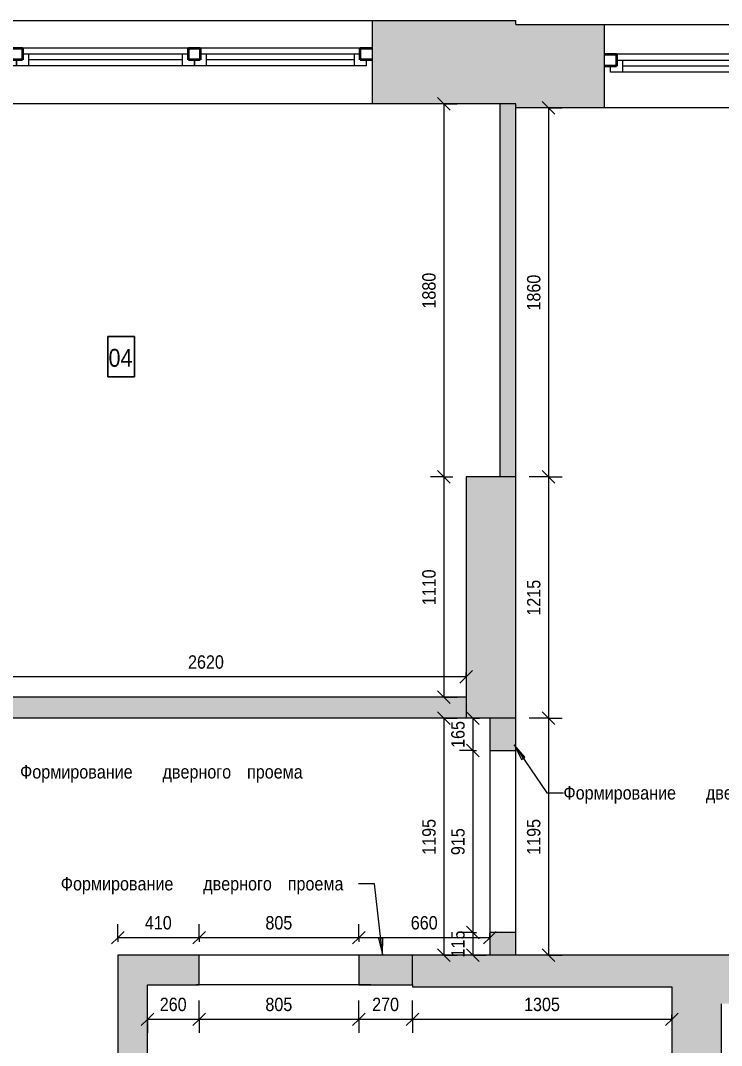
# Model space of a CAD drawing. Header units: millimetres. Extents: x 14838 to 30347, y -17371 to -9527.
# Drawn here: x 23996 to 27529, y -14692 to -9527 of the extents above; entities that cross this region are included whole.
import ezdxf

# ---------------------------------------------------------------- set-up
doc = ezdxf.new("R2010")
doc.units = ezdxf.units.MM
doc.linetypes.add('ADSK_Штрих_ш3 п1_5', pattern=[4.5, 3, -1.5])
for name, color, linetype, lineweight in [('_ Окна', 7, 'Continuous', 35), ('Аннотация', 7, 'Continuous', 9), ('Марки помещений', 7, 'Continuous', 18), ('Окна', 7, 'Continuous', 20), ('Размеры', 7, 'Continuous', 9), ('Размеры-45', 7, 'Continuous', 9), ('Стены внутренние', 7, 'Continuous', 20), ('Узлы', 7, 'Continuous', 20)]:
    doc.layers.add(name, color=color, linetype=linetype, lineweight=lineweight)
doc.layers.add('Линии', color=94, linetype='Continuous', lineweight=9, true_color=0x00a600)
doc.styles.add('Century Gothic', font='GOTHIC.TTF', dxfattribs={"width": 0.9, "height": 67.5})
doc.styles.add('Century Gothic_1', font='GOTHIC.TTF', dxfattribs={"width": 0.9, "height": 90})
doc.dimstyles.new('GOT_1_5_округ_до_5', dxfattribs={"dimscale": 304.8, "dimtxt": 70.481358, "dimasz": 0.20876, "dimexe": 0.221457, "dimexo": 0.221457, "dimgap": 0.073819, "dimtad": 1, "dimdec": 0, "dimrnd": 5, "dimdsep": 46, "dimtxsty": 'Century Gothic', "dimblk1": 'OBLIQUE', "dimblk2": 'OBLIQUE', "dimsah": 1, "dimcen": 0.09, "dimazin": 0, "dimtfac": 1, "dimtdec": 4, "dimtix": 1, "dimtmove": 0, "dimatfit": 3, "dimfxl": 1, "dimtvp": 1, "dimtolj": 1, "dimtzin": 0, "dimarcsym": 2})

# ---------------------------------------------------------------- blocks, each defined once
blk = doc.blocks.new('w3 - w3-5825041-03_План демонтажа')
at = {"layer": '_ Окна', "lineweight": 9}
for p, q in [((-1100, 30), (-1040, 30)), ((-1100, 0), (-1100, 30)), ((-1040, 30), (-1040, -30)), ((-288, 30), (-228, 30)), ((-288, -30), (-288, 30)), ((-228, 30), (-228, 0)), ((-228, 30), (-168, 30)), ((-228, 0), (-228, 30)), ((-168, 30), (-168, -30)), ((614, 30), (674, 30)), ((614, -30), (614, 30)), ((674, 30), (734, 30)), ((674, 0), (674, 30)), ((674, 30), (674, 0)), ((734, 30), (734, -30)), ((1486, 30), (1546, 30)), ((1486, -30), (1486, 30)), ((1546, 30), (1546, 0)), ((-1070, 0), (-1100, 0)), ((-1070, -30), (-1070, 0)), ((-1040, -30), (-1070, -30)), ((-258, -30), (-288, -30)), ((-258, 0), (-258, -30)), ((-228, 0), (-258, 0)), ((-198, 0), (-228, 0)), ((-198, -30), (-198, 0)), ((-168, -30), (-198, -30)), ((644, -30), (614, -30)), ((644, 0), (644, -30)), ((674, 0), (644, 0)), ((704, 0), (674, 0)), ((704, -30), (704, 0)), ((734, -30), (704, -30)), ((1516, -30), (1486, -30)), ((1516, 0), (1516, -30)), ((1546, 0), (1516, 0))]:
    blk.add_line(p, q, dxfattribs=at)
at = {"layer": '_ Окна'}
for p, q in [((-1130, 0), (-1070, 0)), ((-1070, 0), (-1070, -60)), ((-258, 0), (-198, 0)), ((-258, -60), (-258, 0)), ((-198, 0), (-198, -60)), ((644, 0), (704, 0)), ((644, -60), (644, 0)), ((704, 0), (704, -60)), ((1516, -60), (1516, 0)), ((1516, 0), (1576, 0)), ((-1070, -60), (-1130, -60)), ((-198, -60), (-258, -60)), ((704, -60), (644, -60)), ((1576, -60), (1516, -60))]:
    blk.add_line(p, q, dxfattribs=at)
at = {"layer": 'Окна', "lineweight": 9}
for p, q in [((-1040, 30), (-288, 30)), ((-168, 30), (614, 30)), ((734, 30), (1486, 30)), ((-288, -30), (-1040, -30)), ((614, -30), (-168, -30)), ((1486, -30), (734, -30))]:
    blk.add_line(p, q, dxfattribs=at)
at = {"layer": 'Окна'}
for p, q in [((-1040, 0), (-288, 0)), ((-168, 0), (614, 0)), ((734, 0), (1486, 0)), ((-1070, -60), (-258, -60)), ((-198, -60), (644, -60)), ((704, -60), (1516, -60))]:
    blk.add_line(p, q, dxfattribs=at)
blk = doc.blocks.new('w3 - w3 2-6168632-03_План демонтажа')
at = {"layer": '_ Окна', "lineweight": 9}
for p, q in [((-1100, 18.8), (-1040, 18.8)), ((-1100, -11.2), (-1100, 18.8)), ((-1040, 18.8), (-1040, -41.2)), ((-293.7, 18.8), (-233.7, 18.8)), ((-293.7, -41.2), (-293.7, 18.8)), ((-233.7, 18.8), (-233.7, -11.2)), ((-233.7, 18.8), (-173.7, 18.8)), ((-233.7, -11.2), (-233.7, 18.8)), ((-173.7, 18.8), (-173.7, -41.2)), ((602.7, 18.8), (662.7, 18.8)), ((602.7, -41.2), (602.7, 18.8)), ((662.7, 18.8), (722.7, 18.8)), ((662.7, -11.2), (662.7, 18.8)), ((662.7, 18.8), (662.7, -11.2)), ((722.7, 18.8), (722.7, -41.2)), ((1469, 18.8), (1529, 18.8)), ((1469, -41.2), (1469, 18.8)), ((1529, 18.8), (1529, -11.2)), ((-1070, -11.2), (-1100, -11.2)), ((-1070, -41.2), (-1070, -11.2)), ((-1040, -41.2), (-1070, -41.2)), ((-263.7, -41.2), (-293.7, -41.2)), ((-263.7, -11.2), (-263.7, -41.2)), ((-233.7, -11.2), (-263.7, -11.2)), ((-203.7, -11.2), (-233.7, -11.2)), ((-203.7, -41.2), (-203.7, -11.2)), ((-173.7, -41.2), (-203.7, -41.2)), ((632.7, -41.2), (602.7, -41.2)), ((632.7, -11.2), (632.7, -41.2)), ((662.7, -11.2), (632.7, -11.2)), ((692.7, -11.2), (662.7, -11.2)), ((692.7, -41.2), (692.7, -11.2)), ((722.7, -41.2), (692.7, -41.2)), ((1499, -41.2), (1469, -41.2)), ((1499, -11.2), (1499, -41.2)), ((1529, -11.2), (1499, -11.2))]:
    blk.add_line(p, q, dxfattribs=at)
at = {"layer": '_ Окна'}
for p, q in [((-1130, -11.2), (-1070, -11.2)), ((-1070, -11.2), (-1070, -71.2)), ((-263.7, -11.2), (-203.7, -11.2)), ((-263.7, -71.2), (-263.7, -11.2)), ((-203.7, -11.2), (-203.7, -71.2)), ((632.7, -11.2), (692.7, -11.2)), ((632.7, -71.2), (632.7, -11.2)), ((692.7, -11.2), (692.7, -71.2)), ((1499, -71.2), (1499, -11.2)), ((1499, -11.2), (1559, -11.2)), ((-1070, -71.2), (-1130, -71.2)), ((-203.7, -71.2), (-263.7, -71.2)), ((692.7, -71.2), (632.7, -71.2)), ((1559, -71.2), (1499, -71.2))]:
    blk.add_line(p, q, dxfattribs=at)
at = {"layer": 'Окна', "lineweight": 9}
for p, q in [((-1040, 18.8), (-293.7, 18.8)), ((-173.7, 18.8), (602.7, 18.8)), ((722.7, 18.8), (1469, 18.8)), ((-293.7, -41.2), (-1040, -41.2)), ((602.7, -41.2), (-173.7, -41.2)), ((1469, -41.2), (722.7, -41.2))]:
    blk.add_line(p, q, dxfattribs=at)
at = {"layer": 'Окна'}
for p, q in [((-1040, -11.2), (-293.7, -11.2)), ((-173.7, -11.2), (602.7, -11.2)), ((722.7, -11.2), (1469, -11.2)), ((-1070, -71.2), (-263.7, -71.2)), ((-203.7, -71.2), (632.7, -71.2)), ((692.7, -71.2), (1499, -71.2))]:
    blk.add_line(p, q, dxfattribs=at)
blk = doc.blocks.new('DIMBLOCK1-03_План демонтажа')
at = {"layer": 'Размеры-45'}
for p, q in [((23622.8, -12835), (23622.8, -12767.5)), ((26241.8, -12835), (23622.8, -12835)), ((23622.8, -12835), (23622.8, -12869.6)), ((26241.8, -12835), (26241.8, -12812.5)), ((26241.8, -12835), (26241.8, -12902.5))]:
    blk.add_line(p, q, dxfattribs=at)
at = {"layer": 'Размеры-45', "lineweight": 18}
for p, q in [((23622.8, -12835), (23654.6, -12803.2)), ((26241.8, -12835), (26273.6, -12803.2)), ((23622.8, -12835), (23591, -12866.8)), ((26241.8, -12835), (26210, -12866.8))]:
    blk.add_line(p, q, dxfattribs=at)
at = {"layer": 'Размеры-45', "color": 0, "insert": (24840.6, -12726), "char_height": 67.5, "width": 220.17, "attachment_point": 1, "line_spacing_factor": 0.984502, "style": 'Century Gothic'}
blk.add_mtext('2620', dxfattribs=at)
blk = doc.blocks.new('_Oblique')
at = {"color": 0, "linetype": 'ByBlock', "lineweight": -2}
blk.add_line((-0.5, -0.5), (0.5, 0.5), dxfattribs=at)
blk = doc.blocks.new('Марка_Помещение_Номер - Номер-4743664-03_План демонтажа')
at = {"layer": 'Марки помещений'}
for p, q in [((-1.48, 2.76), (-1.48, 7.26)), ((-1.48, 7.26), (1.49, 7.26)), ((1.49, 7.26), (-1.48, 7.26)), ((-1.48, 7.26), (-1.48, 2.76)), ((1.49, 7.26), (1.49, 2.76)), ((1.49, 2.76), (1.49, 7.26)), ((1.49, 2.76), (-1.48, 2.76)), ((-1.48, 2.76), (1.49, 2.76))]:
    blk.add_line(p, q, dxfattribs=at)
blk = doc.blocks.new('DIMBLOCK14-03_План демонтажа')
at = {"layer": 'Размеры-45'}
for p, q in [((25701.8, -14560.4), (25701.8, -14464.6)), ((25972.3, -14560.4), (25972.3, -14464.6)), ((25972.3, -14560.4), (25701.8, -14560.4)), ((25701.8, -14560.4), (25701.8, -14627.9)), ((25972.3, -14560.4), (25972.3, -14627.9))]:
    blk.add_line(p, q, dxfattribs=at)
at = {"layer": 'Размеры-45', "lineweight": 18}
for p, q in [((25701.8, -14560.4), (25670, -14592.2)), ((25701.8, -14560.4), (25733.6, -14528.5)), ((25972.3, -14560.4), (25940.5, -14592.2)), ((25972.3, -14560.4), (26004.1, -14528.5))]:
    blk.add_line(p, q, dxfattribs=at)
at = {"layer": 'Размеры-45', "color": 0, "insert": (25768.3, -14451.3), "char_height": 67.5, "width": 165.128, "attachment_point": 1, "line_spacing_factor": 0.984502, "style": 'Century Gothic'}
blk.add_mtext('270', dxfattribs=at)
blk = doc.blocks.new('DIMBLOCK15-03_План демонтажа')
at = {"layer": 'Размеры-45', "lineweight": 18}
for p, q in [((26275.9, -13042.1), (26244, -13010.3)), ((26275.9, -13042.1), (26307.7, -13074)), ((26275.9, -13206.1), (26244, -13174.3)), ((26275.9, -13206.1), (26307.7, -13238))]:
    blk.add_line(p, q, dxfattribs=at)
at = {"layer": 'Размеры-45'}
for p, q in [((26275.9, -13042.1), (26208.4, -13042.1)), ((26275.9, -13042.1), (26275.9, -13206.1)), ((26275.9, -13042.1), (26309.3, -13042.1)), ((26275.9, -13206.1), (26208.4, -13206.1)), ((26275.9, -13206.1), (26294.3, -13206.1))]:
    blk.add_line(p, q, dxfattribs=at)
at = {"layer": 'Размеры-45', "color": 0, "insert": (26166.8, -13192.9), "char_height": 67.5, "width": 165.128, "attachment_point": 1, "rotation": 90, "line_spacing_factor": 0.984502, "style": 'Century Gothic'}
blk.add_mtext('165', dxfattribs=at)
blk = doc.blocks.new('DIMBLOCK16-03_План демонтажа')
at = {"layer": 'Размеры-45'}
for p, q in [((25701.8, -14148.9), (25701.8, -14081.4)), ((26361.8, -14148.9), (25701.8, -14148.9)), ((25701.8, -14148.9), (25701.8, -14169.6)), ((26361.8, -14148.9), (26361.8, -14126.4)), ((26361.8, -14148.9), (26361.8, -14216.4))]:
    blk.add_line(p, q, dxfattribs=at)
at = {"layer": 'Размеры-45', "lineweight": 18}
for p, q in [((25701.8, -14148.9), (25670, -14180.7)), ((25701.8, -14148.9), (25733.6, -14117.1)), ((26361.8, -14148.9), (26330, -14180.7)), ((26361.8, -14148.9), (26393.6, -14117.1))]:
    blk.add_line(p, q, dxfattribs=at)
at = {"layer": 'Размеры-45', "color": 0, "insert": (25963, -14039.9), "char_height": 67.5, "width": 165.128, "attachment_point": 1, "line_spacing_factor": 0.984502, "style": 'Century Gothic'}
blk.add_mtext('660', dxfattribs=at)
blk = doc.blocks.new('DIMBLOCK17-03_План демонтажа')
at = {"layer": 'Размеры-45'}
for p, q in [((25972.3, -14560.4), (25972.3, -14464.6)), ((27278.8, -14560.4), (25972.3, -14560.4)), ((25972.3, -14560.4), (25972.3, -14627.9)), ((27278.8, -14560.4), (27278.8, -14537.9)), ((27278.8, -14560.4), (27278.8, -14627.9))]:
    blk.add_line(p, q, dxfattribs=at)
at = {"layer": 'Размеры-45', "lineweight": 18}
for p, q in [((25972.3, -14560.4), (25940.5, -14592.2)), ((25972.3, -14560.4), (26004.1, -14528.5)), ((27278.8, -14560.4), (27247, -14592.2)), ((27278.8, -14560.4), (27310.6, -14528.5))]:
    blk.add_line(p, q, dxfattribs=at)
at = {"layer": 'Размеры-45', "color": 0, "insert": (26533.8, -14451.3), "char_height": 67.5, "width": 220.17, "attachment_point": 1, "line_spacing_factor": 0.984502, "style": 'Century Gothic'}
blk.add_mtext('1305', dxfattribs=at)
blk = doc.blocks.new('DIMBLOCK18-03_План демонтажа')
at = {"layer": 'Размеры-45'}
for p, q in [((24486.8, -14148.9), (24486.8, -14081.4)), ((24896.8, -14148.9), (24896.8, -14081.4)), ((24896.8, -14148.9), (24486.8, -14148.9)), ((24486.8, -14148.9), (24486.8, -14169.6)), ((24896.8, -14148.9), (24896.8, -14169.6))]:
    blk.add_line(p, q, dxfattribs=at)
at = {"layer": 'Размеры-45', "lineweight": 18}
for p, q in [((24486.8, -14148.9), (24455, -14180.7)), ((24486.8, -14148.9), (24518.6, -14117.1)), ((24896.8, -14148.9), (24865, -14180.7)), ((24896.8, -14148.9), (24928.6, -14117.1))]:
    blk.add_line(p, q, dxfattribs=at)
at = {"layer": 'Размеры-45', "color": 0, "insert": (24623, -14039.9), "char_height": 67.5, "width": 165.128, "attachment_point": 1, "line_spacing_factor": 0.984502, "style": 'Century Gothic'}
blk.add_mtext('410', dxfattribs=at)
blk = doc.blocks.new('DIMBLOCK19-03_План демонтажа')
at = {"layer": 'Размеры-45'}
for p, q in [((24896.8, -14148.9), (24896.8, -14081.4)), ((25701.8, -14148.9), (25701.8, -14081.4)), ((25701.8, -14148.9), (24896.8, -14148.9)), ((24896.8, -14148.9), (24896.8, -14169.6)), ((25701.8, -14148.9), (25701.8, -14169.6))]:
    blk.add_line(p, q, dxfattribs=at)
at = {"layer": 'Размеры-45', "lineweight": 18}
for p, q in [((24896.8, -14148.9), (24865, -14180.7)), ((24896.8, -14148.9), (24928.6, -14117.1)), ((25701.8, -14148.9), (25670, -14180.7)), ((25701.8, -14148.9), (25733.6, -14117.1))]:
    blk.add_line(p, q, dxfattribs=at)
at = {"layer": 'Размеры-45', "color": 0, "insert": (25230.5, -14039.9), "char_height": 67.5, "width": 165.128, "attachment_point": 1, "line_spacing_factor": 0.984502, "style": 'Century Gothic'}
blk.add_mtext('805', dxfattribs=at)
blk = doc.blocks.new('DIMBLOCK20-03_План демонтажа')
at = {"layer": 'Размеры-45'}
for p, q in [((24896.8, -14560.4), (24896.8, -14464.6)), ((25701.8, -14560.4), (25701.8, -14464.6)), ((25701.8, -14560.4), (24896.8, -14560.4)), ((24896.8, -14560.4), (24896.8, -14627.9)), ((25701.8, -14560.4), (25701.8, -14627.9))]:
    blk.add_line(p, q, dxfattribs=at)
at = {"layer": 'Размеры-45', "lineweight": 18}
for p, q in [((24896.8, -14560.4), (24865, -14592.2)), ((24896.8, -14560.4), (24928.6, -14528.5)), ((25701.8, -14560.4), (25670, -14592.2)), ((25701.8, -14560.4), (25733.6, -14528.5))]:
    blk.add_line(p, q, dxfattribs=at)
at = {"layer": 'Размеры-45', "color": 0, "insert": (25230.5, -14451.3), "char_height": 67.5, "width": 165.128, "attachment_point": 1, "line_spacing_factor": 0.984502, "style": 'Century Gothic'}
blk.add_mtext('805', dxfattribs=at)
blk = doc.blocks.new('DIMBLOCK21-03_План демонтажа')
at = {"layer": 'Размеры-45'}
for p, q in [((24896.8, -14560.4), (24896.8, -14464.6)), ((24636.8, -14560.4), (24636.8, -14537.9)), ((24896.8, -14560.4), (24636.8, -14560.4)), ((24636.8, -14560.4), (24636.8, -14627.9)), ((24896.8, -14560.4), (24896.8, -14627.9))]:
    blk.add_line(p, q, dxfattribs=at)
at = {"layer": 'Размеры-45', "lineweight": 18}
for p, q in [((24636.8, -14560.4), (24605, -14592.2)), ((24636.8, -14560.4), (24668.6, -14528.5)), ((24896.8, -14560.4), (24865, -14592.2)), ((24896.8, -14560.4), (24928.6, -14528.5))]:
    blk.add_line(p, q, dxfattribs=at)
at = {"layer": 'Размеры-45', "color": 0, "insert": (24698, -14451.3), "char_height": 67.5, "width": 165.128, "attachment_point": 1, "line_spacing_factor": 0.984502, "style": 'Century Gothic'}
blk.add_mtext('260', dxfattribs=at)
blk = doc.blocks.new('DIMBLOCK22-03_План демонтажа')
at = {"layer": 'Размеры-45', "lineweight": 18}
for p, q in [((26129.9, -13042.1), (26098.1, -13010.3)), ((26129.9, -13042.1), (26161.7, -13074)), ((26129.9, -14237.1), (26098.1, -14205.3)), ((26129.9, -14237.1), (26161.7, -14269))]:
    blk.add_line(p, q, dxfattribs=at)
at = {"layer": 'Размеры-45'}
for p, q in [((26129.9, -13042.1), (26107.4, -13042.1)), ((26129.9, -13042.1), (26129.9, -14237.1)), ((26129.9, -13042.1), (26197.4, -13042.1)), ((26129.9, -14237.1), (26107.4, -14237.1)), ((26129.9, -14237.1), (26197.4, -14237.1))]:
    blk.add_line(p, q, dxfattribs=at)
at = {"layer": 'Размеры-45', "color": 0, "insert": (26020.9, -13731.4), "char_height": 67.5, "width": 220.17, "attachment_point": 1, "rotation": 90, "line_spacing_factor": 0.984502, "style": 'Century Gothic'}
blk.add_mtext('1195', dxfattribs=at)
blk = doc.blocks.new('DIMBLOCK23-03_План демонтажа')
at = {"layer": 'Размеры-45'}
for p, q in [((26275.9, -13206.1), (26208.4, -13206.1)), ((26275.9, -13206.1), (26275.9, -14122.1)), ((26275.9, -13206.1), (26294.3, -13206.1)), ((26275.9, -14122.1), (26208.4, -14122.1)), ((26275.9, -14122.1), (26294.3, -14122.1))]:
    blk.add_line(p, q, dxfattribs=at)
at = {"layer": 'Размеры-45', "lineweight": 18}
for p, q in [((26275.9, -13206.1), (26244, -13174.3)), ((26275.9, -13206.1), (26307.7, -13238)), ((26275.9, -14122.1), (26244, -14090.3)), ((26275.9, -14122.1), (26307.7, -14154))]:
    blk.add_line(p, q, dxfattribs=at)
at = {"layer": 'Размеры-45', "color": 0, "insert": (26166.8, -13732.9), "char_height": 67.5, "width": 165.128, "attachment_point": 1, "rotation": 90, "line_spacing_factor": 0.984502, "style": 'Century Gothic'}
blk.add_mtext('915', dxfattribs=at)
blk = doc.blocks.new('DIMBLOCK24-03_План демонтажа')
at = {"layer": 'Размеры-45', "lineweight": 18}
for p, q in [((26275.9, -14122.1), (26244, -14090.3)), ((26275.9, -14122.1), (26307.7, -14154)), ((26275.9, -14237.1), (26244, -14205.3)), ((26275.9, -14237.1), (26307.7, -14269))]:
    blk.add_line(p, q, dxfattribs=at)
at = {"layer": 'Размеры-45'}
for p, q in [((26275.9, -14122.1), (26208.4, -14122.1)), ((26275.9, -14122.1), (26275.9, -14237.1)), ((26275.9, -14122.1), (26294.3, -14122.1)), ((26275.9, -14237.1), (26253.3, -14237.1)), ((26275.9, -14237.1), (26343.4, -14237.1))]:
    blk.add_line(p, q, dxfattribs=at)
at = {"layer": 'Размеры-45', "color": 0, "insert": (26166.8, -14248.4), "char_height": 67.5, "width": 165.128, "attachment_point": 1, "rotation": 90, "line_spacing_factor": 0.984502, "style": 'Century Gothic'}
blk.add_mtext('115', dxfattribs=at)
blk = doc.blocks.new('DIMBLOCK27-03_План демонтажа')
at = {"layer": 'Размеры-45', "lineweight": 18}
for p, q in [((26129.9, -9947.1), (26098.1, -9915.3)), ((26129.9, -9947.1), (26161.7, -9979)), ((26129.9, -11827.1), (26098.1, -11795.3)), ((26129.9, -11827.1), (26161.7, -11859))]:
    blk.add_line(p, q, dxfattribs=at)
at = {"layer": 'Размеры-45'}
for p, q in [((26129.9, -9947.1), (26107.4, -9947.1)), ((26129.9, -9947.1), (26129.9, -11827.1)), ((26129.9, -9947.1), (26197.4, -9947.1)), ((26129.9, -11827.1), (26062.4, -11827.1)), ((26129.9, -11827.1), (26174.3, -11827.1))]:
    blk.add_line(p, q, dxfattribs=at)
at = {"layer": 'Размеры-45', "color": 0, "insert": (26020.9, -10978.9), "char_height": 67.5, "width": 220.17, "attachment_point": 1, "rotation": 90, "line_spacing_factor": 0.984502, "style": 'Century Gothic'}
blk.add_mtext('1880', dxfattribs=at)
blk = doc.blocks.new('DIMBLOCK28-03_План демонтажа')
at = {"layer": 'Размеры-45'}
for p, q in [((26129.9, -11827.1), (26062.4, -11827.1)), ((26129.9, -11827.1), (26129.9, -12937.1)), ((26129.9, -11827.1), (26174.3, -11827.1)), ((26129.9, -12937.1), (26107.4, -12937.1)), ((26129.9, -12937.1), (26197.4, -12937.1))]:
    blk.add_line(p, q, dxfattribs=at)
at = {"layer": 'Размеры-45', "lineweight": 18}
for p, q in [((26129.9, -11827.1), (26098.1, -11795.3)), ((26129.9, -11827.1), (26161.7, -11859)), ((26129.9, -12937.1), (26098.1, -12905.3)), ((26129.9, -12937.1), (26161.7, -12969))]:
    blk.add_line(p, q, dxfattribs=at)
at = {"layer": 'Размеры-45', "color": 0, "insert": (26020.9, -12473.9), "char_height": 67.5, "width": 220.17, "attachment_point": 1, "rotation": 90, "line_spacing_factor": 0.984502, "style": 'Century Gothic'}
blk.add_mtext('1110', dxfattribs=at)
blk = doc.blocks.new('DIMBLOCK29-03_План демонтажа')
at = {"layer": 'Размеры-45', "lineweight": 18}
for p, q in [((26657.7, -9967.1), (26625.9, -9935.3)), ((26657.7, -9967.1), (26689.5, -9999)), ((26657.7, -11827.1), (26625.9, -11795.3)), ((26657.7, -11827.1), (26689.5, -11859))]:
    blk.add_line(p, q, dxfattribs=at)
at = {"layer": 'Размеры-45'}
for p, q in [((26657.7, -9967.1), (26635.2, -9967.1)), ((26657.7, -9967.1), (26657.7, -11827.1)), ((26657.7, -9967.1), (26725.2, -9967.1)), ((26657.7, -11827.1), (26559.3, -11827.1)), ((26657.7, -11827.1), (26725.2, -11827.1))]:
    blk.add_line(p, q, dxfattribs=at)
at = {"layer": 'Размеры-45', "color": 0, "insert": (26548.7, -10988.9), "char_height": 67.5, "width": 220.17, "attachment_point": 1, "rotation": 90, "line_spacing_factor": 0.984502, "style": 'Century Gothic'}
blk.add_mtext('1860', dxfattribs=at)
blk = doc.blocks.new('DIMBLOCK30-03_План демонтажа')
at = {"layer": 'Размеры-45'}
for p, q in [((26657.7, -11827.1), (26559.3, -11827.1)), ((26657.7, -11827.1), (26657.7, -13042.1)), ((26657.7, -11827.1), (26725.2, -11827.1)), ((26657.7, -13042.1), (26559.3, -13042.1)), ((26657.7, -13042.1), (26725.2, -13042.1))]:
    blk.add_line(p, q, dxfattribs=at)
at = {"layer": 'Размеры-45', "lineweight": 18}
for p, q in [((26657.7, -11827.1), (26625.9, -11795.3)), ((26657.7, -11827.1), (26689.5, -11859)), ((26657.7, -13042.1), (26625.9, -13010.3)), ((26657.7, -13042.1), (26689.5, -13074))]:
    blk.add_line(p, q, dxfattribs=at)
at = {"layer": 'Размеры-45', "color": 0, "insert": (26548.7, -12526.4), "char_height": 67.5, "width": 220.17, "attachment_point": 1, "rotation": 90, "line_spacing_factor": 0.984502, "style": 'Century Gothic'}
blk.add_mtext('1215', dxfattribs=at)
blk = doc.blocks.new('DIMBLOCK31-03_План демонтажа')
at = {"layer": 'Размеры-45', "lineweight": 18}
for p, q in [((26657.7, -13042.1), (26625.9, -13010.3)), ((26657.7, -13042.1), (26689.5, -13074)), ((26657.7, -14237.1), (26625.9, -14205.3)), ((26657.7, -14237.1), (26689.5, -14269))]:
    blk.add_line(p, q, dxfattribs=at)
at = {"layer": 'Размеры-45'}
for p, q in [((26657.7, -13042.1), (26559.3, -13042.1)), ((26657.7, -13042.1), (26657.7, -14237.1)), ((26657.7, -13042.1), (26725.2, -13042.1)), ((26657.7, -14237.1), (26635.2, -14237.1)), ((26657.7, -14237.1), (26725.2, -14237.1))]:
    blk.add_line(p, q, dxfattribs=at)
at = {"layer": 'Размеры-45', "color": 0, "insert": (26548.7, -13731.4), "char_height": 67.5, "width": 220.17, "attachment_point": 1, "rotation": 90, "line_spacing_factor": 0.984502, "style": 'Century Gothic'}
blk.add_mtext('1195', dxfattribs=at)

msp = doc.modelspace()

# ---------------------------------------------------------------- hatches: boundary and pattern name
at = {"layer": 'Аннотация'}
for points in [[(26484, -13177.8), (26521, -13250.6), (26538.6, -13238.6)], [(25819.8, -14232.6), (25821.6, -14150.9), (25800.4, -14153.2)]]:
    msp.add_hatch(color=256, dxfattribs=at).paths.add_polyline_path(points)
at = {"layer": 'Стены внутренние', "true_color": 0xcacaca}
h = msp.add_hatch(color=9, dxfattribs=at)
h.paths.add_polyline_path([(26491.8, -9947.1), (26491.8, -9527.1), (25768.8, -9527.1), (25768.8, -9947.1)])
h.paths.add_polyline_path([(23079.8, -9947.1), (23079.8, -9527.1), (21825.6, -9527.1), (21825.6, -9947.1), (22162.9, -9947.1)])
h.paths.add_polyline_path([(19565.6, -9947.1), (19565.6, -9527.1), (18411.8, -9527.1), (18411.8, -9947.1)])
h = msp.add_hatch(color=9, dxfattribs=at)
h.paths.add_polyline_path([(30101.8, -9967.1), (30101.8, -9547.1), (29645.8, -9547.1), (29645.8, -9967.1)])
h.paths.add_polyline_path([(26939.8, -9967.1), (26939.8, -9547.1), (26491.8, -9547.1), (26491.8, -9967.1), (26604.2, -9967.1)])
at = {"layer": 'Стены внутренние', "true_color": 0xd37e7e}
for points in [[(26411.8, -11827.1), (26491.8, -11827.1), (26491.8, -9947.1), (26411.8, -9947.1), (26411.8, -10899.3)], [(25884.8, -14387.1), (25884.8, -14237.1), (25701.8, -14237.1), (25701.8, -14387.1)]]:
    msp.add_hatch(color=23, dxfattribs=at).paths.add_polyline_path(points)
at = {"layer": 'Стены внутренние', "true_color": 0xcacaca}
for points in [[(26241.8, -13042.1), (26491.8, -13042.1), (26491.8, -11827.1), (26241.8, -11827.1)], [(24636.8, -16510.1), (24636.8, -14237.1), (24486.8, -14237.1), (24486.8, -16510.1)], [(24636.8, -14387.1), (24896.8, -14387.1), (24896.8, -14237.1), (24636.8, -14237.1)], [(27278.8, -14397.1), (27278.8, -14237.1), (25972.3, -14237.1), (25972.3, -14397.1), (26604.2, -14397.1)], [(27278.8, -16260.1), (27528.8, -16260.1), (27528.8, -14237.1), (27278.8, -14237.1), (27278.8, -14482.1)], [(30101.8, -14482.1), (30101.8, -14237.1), (27528.8, -14237.1), (27528.8, -14482.1)]]:
    msp.add_hatch(color=9, dxfattribs=at).paths.add_polyline_path(points)
at = {"layer": 'Стены внутренние', "true_color": 0xd37e7e}
h = msp.add_hatch(color=23, dxfattribs=at)
h.paths.add_polyline_path([(26241.8, -13042.1), (26241.8, -12937.1), (23622.8, -12937.1), (23622.8, -13042.1)])
h.paths.add_polyline_path([(22711.8, -13042.1), (22711.8, -12937.1), (22598.8, -12937.1), (22598.8, -13042.1)])
h = msp.add_hatch(color=23, dxfattribs=at)
h.paths.add_polyline_path([(26361.8, -14237.1), (26491.8, -14237.1), (26491.8, -14122.1), (26361.8, -14122.1)])
h.paths.add_polyline_path([(26361.8, -13206.1), (26491.8, -13206.1), (26491.8, -13042.1), (26361.8, -13042.1)])
at = {"layer": 'Узлы', "true_color": 0xd27b7b}
msp.add_hatch(color=23, dxfattribs=at).paths.add_polyline_path([(25972.3, -14387.1), (25972.3, -14237.1), (25884.8, -14237.1), (25884.8, -14387.1)])

# ---------------------------------------------------------------- linework, layer by layer
at = {"layer": 'Аннотация'}
for p, q in [((26484, -13177.8), (26521, -13250.6)), ((26538.6, -13238.6), (26484, -13177.8)), ((26484, -13177.8), (26649.1, -13419)), ((26521, -13250.6), (26538.6, -13238.6)), ((26649.1, -13419), (26732.2, -13419)), ((25702.3, -13876.8), (25699.5, -13876.8)), ((25780.9, -13876.8), (25702.3, -13876.8)), ((25819.8, -14232.6), (25780.9, -13876.8)), ((25821.6, -14150.9), (25800.4, -14153.2)), ((25819.8, -14232.6), (25821.6, -14150.9)), ((25800.4, -14153.2), (25819.8, -14232.6))]:
    msp.add_line(p, q, dxfattribs=at)
at = {"layer": 'Линии', "color": 7, "linetype": 'ADSK_Штрих_ш3 п1_5'}
for p, q in [((26361.8, -13206.1), (26361.8, -14122.1)), ((26491.8, -14122.1), (26491.8, -13206.1)), ((25761.8, -14237.1), (24891.8, -14237.1)), ((25761.8, -14387.1), (24881.8, -14387.1))]:
    msp.add_line(p, q, dxfattribs=at)
at = {"layer": 'Линии', "color": 7, "lineweight": 20}
for p, q in [((25972.3, -14237.1), (25884.8, -14237.1)), ((25972.3, -14387.1), (25972.3, -14237.1)), ((25884.8, -14387.1), (25972.3, -14387.1))]:
    msp.add_line(p, q, dxfattribs=at)
at = {"layer": 'Стены внутренние'}
for p, q in [((18411.8, -9527.1), (26491.8, -9527.1)), ((25768.8, -9527.1), (25768.8, -9947.1)), ((26491.8, -9547.1), (26491.8, -9527.1)), ((26491.8, -9547.1), (30346.8, -9547.1)), ((26939.8, -9967.1), (26939.8, -9547.1)), ((26491.8, -9947.1), (18411.8, -9947.1)), ((26411.8, -9947.1), (26411.8, -11827.1)), ((26491.8, -13206.1), (26491.8, -9947.1)), ((30101.8, -9967.1), (26491.8, -9967.1)), ((26491.8, -11827.1), (26241.8, -11827.1)), ((26241.8, -11827.1), (26241.8, -13042.1)), ((26241.8, -12937.1), (23622.8, -12937.1)), ((26491.8, -13042.1), (23622.8, -13042.1)), ((26361.8, -13042.1), (26361.8, -13206.1)), ((26361.8, -13206.1), (26491.8, -13206.1)), ((26361.8, -14122.1), (26361.8, -14237.1)), ((26491.8, -14122.1), (26361.8, -14122.1)), ((26491.8, -14237.1), (26491.8, -14122.1)), ((24486.8, -14237.1), (24486.8, -16260.1)), ((24896.8, -14237.1), (24486.8, -14237.1)), ((24896.8, -14387.1), (24896.8, -14237.1)), ((25884.8, -14237.1), (25701.8, -14237.1)), ((25701.8, -14237.1), (25701.8, -14387.1)), ((30101.8, -14237.1), (25972.3, -14237.1)), ((24636.8, -15705.1), (24636.8, -14387.1)), ((24636.8, -14387.1), (24896.8, -14387.1)), ((25701.8, -14387.1), (25884.8, -14387.1)), ((25972.3, -14387.1), (25972.3, -14397.1)), ((25972.3, -14397.1), (27278.8, -14397.1)), ((27278.8, -14397.1), (27278.8, -16260.1)), ((27528.8, -16510.1), (27528.8, -14482.1))]:
    msp.add_line(p, q, dxfattribs=at)

# ---------------------------------------------------------------- block references
at = {"layer": 'Марки помещений', "xscale": 44.99999999999998, "yscale": 44.99999999999998, "zscale": 44.99999999999998}
msp.add_blockref('Марка_Помещение_Номер - Номер-4743664-03_План демонтажа', (24503.1, -11446.8), dxfattribs=at)
at = {"layer": 'Окна', "rotation": 180}
for name, p in [('w3 - w3 2-6168632-03_План демонтажа', (24638.8, -9737.1)), ('w3 - w3-5825041-03_План демонтажа', (28515.8, -9757.1))]:
    msp.add_blockref(name, p, dxfattribs=at)

# ---------------------------------------------------------------- texts
at = {"layer": 'Аннотация', "char_height": 67.5, "attachment_point": 1, "style": 'Century Gothic'}
for s, insert, width in [('Формирование', (23994.1, -13279.3), 840.93), ('\\fCentury Gothic|b0|i0|c204|p34|;\\W.9; ', (24687.9, -13279.3), 29.222), ('дверного', (24712.1, -13279.3), 487.025), ('\\fCentury Gothic|b0|i0|c204|p34|;\\W.9; ', (25113.9, -13279.3), 29.222), ('проема', (25138, -13279.3), 431.829), ('Формирование', (26732.2, -13385.2), 840.93), ('\\fCentury Gothic|b0|i0|c204|p34|;\\W.9; ', (27426, -13385.2), 29.222), ('дверного', (27450.1, -13385.2), 487.025), ('Формирование', (24199.3, -13843.1), 840.93), ('\\fCentury Gothic|b0|i0|c204|p34|;\\W.9; ', (24893.2, -13843.1), 29.222), ('дверного', (24917.3, -13843.1), 487.025), ('\\fCentury Gothic|b0|i0|c204|p34|;\\W.9; ', (25319.1, -13843.1), 29.222), ('проема', (25343.2, -13843.1), 431.829)]:
    msp.add_mtext(s, dxfattribs=dict(at, insert=insert, width=width))
at = {"layer": 'Марки помещений', "lineweight": 9, "insert": (24440.2, -11182), "char_height": 90, "width": 155.848, "attachment_point": 1, "style": 'Century Gothic_1'}
msp.add_mtext('04', dxfattribs=at)

# ---------------------------------------------------------------- dimensions: what is measured, and where the dimension line sits
at = {"layer": 'Размеры'}
for base, p1, p2, angle, override, picture, middle in [((26129.9, -11827.1), (26174.9, -9947.1), (26241.8, -11827.1), 90, {"dimpost": '<>', "dimfxl": 1881.190584}, 'DIMBLOCK27-03_План демонтажа', (26072, -10887.1)), ((26657.7, -11827.1), (26702.7, -9967.1), (26491.8, -11827.1), 90, {"dimpost": '<>', "dimfxl": 1871.919064}, 'DIMBLOCK29-03_План демонтажа', (26599.8, -10897.1)), ((26129.9, -12937.1), (26241.8, -11827.1), (26174.9, -12937.1), 90, {"dimpost": '<>', "dimfxl": 1112.015293}, 'DIMBLOCK28-03_План демонтажа', (26072, -12382.1)), ((26657.7, -13042.1), (26491.8, -11827.1), (26491.8, -13042.1), 90, {"dimpost": '<>', "dimfxl": 1215}, 'DIMBLOCK30-03_План демонтажа', (26599.8, -12434.6)), ((23622.8, -12835), (26241.8, -12880), (23622.8, -12937.1), 0, {"dimpost": '<>', "dimfxl": 2619.623785}, 'DIMBLOCK1-03_План демонтажа', (24932.3, -12777)), ((26129.9, -14237.1), (26174.9, -13042.1), (26174.9, -14237.1), 90, {"dimpost": '<>', "dimfxl": 1195}, 'DIMBLOCK22-03_План демонтажа', (26072, -13639.6)), ((26275.9, -13206.1), (26241.8, -13042.1), (26361.8, -13206.1), 90, {"dimpost": '<>', "dimfxl": 203.214173}, 'DIMBLOCK15-03_План демонтажа', (26217.9, -13124.1)), ((26657.7, -14237.1), (26491.8, -13042.1), (26702.7, -14237.1), 90, {"dimpost": '<>', "dimfxl": 1213.468575}, 'DIMBLOCK31-03_План демонтажа', (26599.8, -13639.6)), ((26275.9, -14122.1), (26361.8, -13206.1), (26361.8, -14122.1), 90, {"dimpost": '<>', "dimfxl": 916}, 'DIMBLOCK23-03_План демонтажа', (26217.9, -13664.1)), ((24896.8, -14148.9), (25701.8, -14237.1), (24896.8, -14237.1), 0, {"dimpost": '<>', "dimfxl": 805}, 'DIMBLOCK19-03_План демонтажа', (25299.3, -14090.9)), ((26275.9, -14237.1), (26361.8, -14122.1), (26320.8, -14237.1), 90, {"dimpost": '<>', "dimfxl": 122.080378}, 'DIMBLOCK24-03_План демонтажа', (26218.8, -14179.6)), ((24896.8, -14560.4), (25701.8, -14397.1), (24896.8, -14397.1), 0, {"dimpost": '<>', "dimfxl": 805}, 'DIMBLOCK20-03_План демонтажа', (25299.3, -14502.4)), ((25972.317326, -14560.3573392), (27278.817326, -14605.3505437), (25972.317326, -14397.1392535), 0, {"dimpost": '<>', "dimfxl": 1322.986845}, 'DIMBLOCK17-03_План демонтажа', (26625.567326, -14502.4095143))]:
    dim = msp.add_linear_dim(base=base, p1=p1, p2=p2, angle=angle, dimstyle='GOT_1_5_округ_до_5', override=override, dxfattribs=at)
    dim.commit()
    dim.dimension.update_dxf_attribs({"geometry": picture, "text_midpoint": middle})
for base, p1, p2, override, picture, middle in [((24486.8, -14148.9), (24896.8, -14237.1), (24486.8, -14237.1), {"dimpost": '<>', "dimfxl": 410}, 'DIMBLOCK18-03_План демонтажа', (24691.8, -14090.9)), ((25701.8, -14148.9), (26361.8, -14193.9), (25701.8, -14237.1), {"dimpost": '<>', "dimfxl": 661.415838}, 'DIMBLOCK16-03_План демонтажа', (26031.8, -14090.9)), ((24636.8, -14560.4), (24896.8, -14397.1), (24636.8, -14605.4), {"dimpost": '<>', "dimfxl": 333.094493}, 'DIMBLOCK21-03_План демонтажа', (24766.8, -14502.4)), ((25701.817326, -14560.3573392), (25972.317326, -14397.1392535), (25701.817326, -14397.1392535), {"dimpost": '<>', "dimfxl": 270.5}, 'DIMBLOCK14-03_План демонтажа', (25837.067326, -14502.4095143))]:
    dim = msp.add_linear_dim(base=base, p1=p1, p2=p2, dimstyle='GOT_1_5_округ_до_5', override=override, dxfattribs=at)
    dim.commit()
    dim.dimension.update_dxf_attribs({"geometry": picture, "text_midpoint": middle})

doc.saveas('drawing.dxf')
